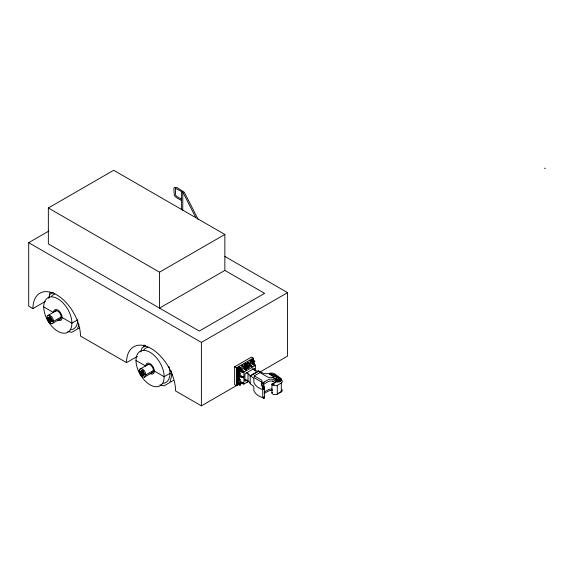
<?xml version="1.0" encoding="UTF-8"?>
<svg xmlns="http://www.w3.org/2000/svg" width="574" height="574" viewBox="0 0 574 574"><rect width="100%" height="100%" fill="white"/><g stroke="black" fill="none" stroke-linecap="round" stroke-linejoin="round"><path stroke-width="0.86" d="M48.661 298.38L49.737 294.362L53.411 292.245M47.685 319.366L47.656 318.47L48.639 317.372L49.787 316.669L50.72 317.207L50.72 319.288L52.334 320.22L52.334 321.096L49.902 322.158L48.969 321.612M51.208 321.397L51.237 320.536L52.062 320.062L51.208 318.061L48.969 317.573M51.897 321.418L52.334 321.096M78.853 324.159L77.562 328.981L71.678 332.375L67.667 331.298M140.91 351.919L141.986 347.901L145.66 345.778M140.723 371.536L142.036 370.208L142.969 370.747L142.969 372.827L144.583 373.76L144.583 374.635L143.765 375.109L139.539 372.677L139.539 371.794L140.365 371.321L140.723 371.536L139.905 372.009L139.934 372.899M144.583 374.635L142.151 375.697L141.218 375.152M171.246 370.976L171.963 374.485L169.811 382.521L163.927 385.915L159.916 384.838M262.734 387.486L262.103 384.831A9.579 6.73 14.4 0 1 261.931 384.379L261.622 383.217A7.57 4.37 0 0 1 261.887 381.889A4.14 2.389 0 0 0 261.428 380.01L254.26 375.877L254.26 377.807L261.428 381.947A4.14 2.389 0 0 1 261.887 383.819A7.57 4.37 0 0 0 261.622 385.154L261.694 385.455A11.15 6.436 0 0 0 262.404 386.926L262.734 388.333C265.274 390.564 262.203 386.015 262.734 388.333M237.32 369.627L238.562 369.735L237.32 369.627L237.141 368.824L237.729 367.862L238.497 367.69L239.15 368.766L238.497 367.69M237.801 369.9L237.622 369.104L238.21 368.135L238.978 367.97M238.562 373.896L237.32 373.782L237.141 372.985L237.729 372.017L238.497 371.852L239.15 372.928L238.497 371.852M237.801 374.061L238.21 372.296L238.978 372.131M245.923 364.282A1.191 0.689 -60 0 0 245.952 364.016L245.923 363.78A1.191 0.689 -60 0 0 245.005 363.6A1.191 0.689 -60 0 0 244.273 364.985L244.302 365.222A1.191 0.689 -60 0 0 245.328 365.308L245.765 365.573L244.524 365.466L244.345 364.669L244.933 363.701L245.701 363.536L246.354 364.612L245.701 363.536M245.005 365.746L244.825 364.942L245.414 363.981L246.181 363.808M238.504 379.213A1.191 0.689 -60 0 0 238.748 378.388L238.719 378.151A1.191 0.689 -60 0 0 237.801 377.972A1.191 0.689 -60 0 0 237.069 379.357L237.098 379.593A1.191 0.689 -60 0 0 238.124 379.687L238.562 379.952L237.32 379.837L237.141 379.041L237.729 378.072L238.497 377.907L239.15 378.984L238.497 377.907M237.801 380.117L238.21 378.352L238.978 378.18M237.557 384.458L238.798 384.566L237.557 384.458L237.966 382.686L239.214 382.801L239.387 383.597L238.906 383.317M252.955 361.462L251.713 361.355L252.122 359.589L253.364 359.697L253.543 360.501M238.038 384.731L238.447 382.966M252.194 361.634L252.015 360.831L252.603 359.869L253.364 359.697M262.935 397.603L263.81 398.5L264.427 398.141L264.427 388.361L263.466 383.396A3.695 2.561 12.9 0 1 263.516 383.001L263.552 382.88A3.623 2.475 11.4 0 1 264.162 382.004M182.74 191.73L182.13 191.867L183.285 193.022L195.605 217.252M48.352 207.982L113.681 170.27L224.85 234.45L224.85 270.397L159.522 308.109L159.522 272.169L48.352 207.982L48.352 243.921L199.271 331.062L264.6 293.343L224.85 270.397M45.339 301.429L32.926 308.59L28.7 306.15L28.7 242.687L48.883 231.035M47.384 315.808L56.152 310.742M47.29 318.261L51.517 320.694L51.517 321.569L47.29 319.137L47.29 318.261L48.474 317.996M50.72 321.684L50.72 322.287L49.902 322.76L48.969 322.222L48.969 317.142L49.902 317.68L50.72 317.207M49.902 319.761L50.72 319.288M48.969 322.222L49.787 321.749M51.517 320.694L52.334 320.22M51.933 323.693A4.714 2.719 60 0 0 51.933 317.027A4.714 2.719 60 0 0 46.939 317.472A4.714 2.719 60 0 0 51.933 323.693L60.708 318.627M159.522 272.169L224.85 234.45M78.337 328.529L79.8 327.682M32.926 308.59A33.622 19.408 60 0 1 56.704 294.864A33.622 19.408 60 0 1 80.475 336.041L126.538 362.639L137.394 356.368M139.633 369.347L148.401 364.282M140.365 371.321L139.539 372.167L143.765 374.6L144.583 374.126L145.853 374.858L153.402 370.503L164.15 376.709L169.983 373.344L171.963 374.485M142.036 370.208L141.218 371.113L143.457 371.6L144.311 373.602L143.493 374.076L143.457 374.937L144.275 374.463M139.539 372.677L140.365 372.196M142.969 373.703L142.969 375.826L142.151 376.3L141.218 375.762L141.218 370.682L142.151 371.22L142.969 370.747M142.151 373.301L142.969 372.827M139.539 371.794L143.765 374.234L144.583 373.76M28.7 242.687L201.395 342.391L287.574 292.64L287.574 356.102L259.627 372.239M144.182 377.233A4.714 2.719 60 0 0 144.182 370.567A4.714 2.719 60 0 0 139.188 371.012A4.714 2.719 60 0 0 144.182 377.233L152.957 372.167M170.586 382.069L173.52 380.375M238.734 384.379L236.438 385.706L234.637 384.666L234.637 366.786L251.469 357.071L253.27 358.111L253.27 359.898M234.637 366.786L236.438 367.826L253.27 358.111M238.999 367.044L239.638 366.671L243.878 371.385L243.24 371.758L237.076 370.417L237.076 371.156L243.24 372.497L243.24 371.758L238.999 367.044L238.999 368.551M241.762 365.444L242.407 365.078L246.648 369.785L246.009 370.158L241.762 367.712L241.762 365.444L246.009 370.158M247.301 362.251L247.939 361.878L252.187 366.592L251.541 366.965L247.301 364.512L247.301 362.251L251.541 366.965M252.632 361.433L254.949 364.992L254.311 365.365L250.07 362.912L250.07 360.651L250.709 360.278L255.595 365.365L255.595 371.342M237.076 370.417L238.353 369.678M243.807 366.535L247.939 364.146M248.65 363.737L250.709 362.546M237.076 375.654L238.999 374.549L243.24 376.996L243.24 377.735L237.076 376.401L237.076 375.654L243.24 376.996M240.413 370.122L243.878 372.124L255.595 365.365M240.484 383.167L243.878 383.346L243.24 383.719L237.076 382.377L237.076 381.638L238.999 380.526L243.24 382.98L243.24 383.719L243.878 384.085L249.001 381.129M264.427 396.684L262.705 397.682A17.227 9.945 0 0 1 254.82 392.243A9.299 5.367 0 0 1 253.852 389.423L253.873 387.328A4.362 2.518 0 0 0 253.041 385.8L250.199 383.863L250.199 375.776L258.558 370.947L262.261 372.777A1.413 0.818 0 0 0 262.598 372.957L263.416 373.351A6.472 3.738 0 0 0 269.192 373.358A4.879 2.82 0 0 1 275.8 374.714L276.998 375.992M251.175 375.561L257.582 371.859M126.538 362.639A34.677 20.018 60 0 1 151.055 348.483A34.677 20.018 60 0 1 175.572 390.944L201.395 405.854L238.662 384.343M247.143 379.923L244.919 381.208L244.919 373.81L254.555 368.25L254.555 370.711M254.26 375.877L259.943 372.598L267.793 377.125A2.813 1.622 0 0 0 269.68 377.333L270.038 377.312A5.503 3.179 0 0 1 273.805 377.914A3.91 2.26 0 0 1 275.204 378.625A2.54 1.471 0 0 0 277.967 380.512A2.54 1.471 0 0 0 279.832 378.316L279.43 378.015A2.54 1.471 0 0 0 275.427 378.316L275.283 378.524M273.647 376.809A1.076 0.624 0 0 0 273.533 376.58L269.479 374.241L271.38 373.889L275.764 375.209A33.012 19.064 60 0 1 277.802 376.185L281.174 378.546A3.638 2.102 0 0 1 279.696 381.021A3.638 2.102 0 0 1 275.183 380.741L273.081 379.479A3.796 2.188 0 0 0 268.445 379.593L261.672 383.439M263.81 388.72L264.427 388.361M262.705 397.682L262.705 389.595L264.427 388.598L263.71 386.008M264.162 392.028L268.445 389.61A3.796 2.188 0 0 1 272.356 389.265M277.307 385.341L281.31 383.03A4.563 2.633 0 0 0 282.114 380.792A8.682 5.008 0 0 0 281.174 379.278A3.638 2.102 0 0 1 279.696 381.753A3.638 2.102 0 0 1 275.183 381.473A2.002 1.155 0 0 1 275.362 382.37A2.554 1.478 0 0 1 273.303 383.238A1.535 0.883 0 0 0 271.94 384.02A2.483 1.435 0 0 0 273.174 385.419A3.939 2.274 0 0 0 277.307 385.341L277.307 394.173A3.939 2.274 0 0 1 273.174 394.245A2.483 1.435 0 0 1 271.94 392.846A1.535 0.883 0 0 1 272.385 392.315M264.162 393.398L269.134 390.729A3.796 2.267 1.8 0 1 271.559 390.557L271.961 390.621A3.796 2.239 1.2 0 1 272.356 390.707M277.307 394.173L281.31 391.863A4.563 2.633 0 0 0 282.114 389.617M272.65 377.211L272.908 377.075A3.164 0.538 -23 0 0 273.368 376.802L274.889 376.35L277.436 376.903M251.713 361.355L252.474 361.19M244.524 365.466L245.292 365.301M237.32 373.782L238.081 373.617M237.32 379.837L238.081 379.672M238.999 383.489L243.24 383.719M269.479 374.241L274.96 375.669A33.012 19.064 60 0 1 276.998 376.652L278.404 377.462A5.439 3.143 0 0 1 279.703 378.496L279.703 378.216M273.504 378.115L274.078 378.18A4.104 1.758 -10 0 1 274.451 378.259A4.054 1.837 -8.5 0 1 274.795 378.366L274.81 378.345M237.076 381.638L243.24 382.98M49.328 316.977L49.787 316.669M141.577 370.517L142.036 370.639M544.539 168.146L545.3 168.584M224.929 256.47L287.574 292.64M252.122 359.589L252.603 359.869M251.534 360.558L252.015 360.831M250.773 365.774L252.187 366.592M244.933 363.701L245.414 363.981M252.194 368.752L254.418 370.036A8.23 4.75 0 0 0 258.558 371.299L258.558 370.947M244.345 364.669L244.825 364.942M272.528 381.028A2.325 1.342 0 0 0 273.081 381.416L275.183 382.679M244.524 368.565L246.648 369.785M246.533 372.878L248.018 373.731A8.23 4.75 0 0 1 250.199 376.121M237.729 367.862L238.21 368.135M237.141 368.824L237.622 369.104M241.826 371.679L243.24 372.497M237.729 372.017L238.21 372.296M237.141 372.985L237.622 373.265M245.048 379.414L248.018 381.129A8.23 4.75 0 0 1 250.199 383.518M237.729 378.072L238.21 378.352M237.141 379.041L237.622 379.321M237.378 383.654L237.858 383.934M43.739 306.903A19.918 11.502 60 0 0 64.862 333.185A19.918 11.502 60 0 0 64.862 305.016A19.918 11.502 60 0 0 43.739 306.903L53.526 312.557A6.07 3.501 60 0 1 57.816 310.082A6.07 3.501 60 0 1 62.107 317.515A6.07 3.501 60 0 1 57.816 319.991M135.988 360.443A19.918 11.502 60 0 0 157.111 386.725A19.918 11.502 60 0 0 157.111 358.556A19.918 11.502 60 0 0 135.988 360.443L145.774 366.097A6.07 3.501 60 0 1 150.072 363.622A6.07 3.501 60 0 1 154.363 371.055A6.07 3.501 60 0 1 150.072 373.531M46.939 317.472L48.116 318.154L48.116 317.781M139.188 371.012L140.365 371.694M47.29 318.627L51.517 321.067L52.334 320.586L53.604 321.318L61.153 316.963L71.901 323.169L77.734 319.804A19.918 11.502 60 0 1 70.688 329.82M181.341 199.106L176.735 196.416L175.536 195.06L175.422 188.243L181.391 191.436L181.391 209.338M181.391 200.477L175.938 197.291L174.309 195.476L173.879 188.552L174.51 187.339L177.072 187.605L184.304 192.261L198.274 219.655M250.199 375.776L253.041 377.714A4.362 2.518 0 0 1 253.873 379.242L253.852 381.337A9.299 5.367 0 0 0 254.82 384.157A17.227 9.945 0 0 0 262.705 389.595M279.43 378.295L279.832 378.596A2.54 1.471 0 0 1 277.967 380.784A2.54 1.471 0 0 1 275.176 378.948L275.427 378.596A2.54 1.471 0 0 1 276.359 378.058M250.07 360.651L254.311 365.365M252.883 359.424L253.062 360.221A1.191 0.689 -60 0 0 253.141 359.905L253.112 359.668A1.191 0.689 -60 0 0 252.187 359.489A1.191 0.689 -60 0 0 251.455 360.874L251.484 361.111A1.191 0.689 -60 0 0 252.295 361.362M281.31 383.03L281.31 391.863M281.174 379.278L281.174 380.476M271.925 384.157L271.925 392.989M263.81 397.043L263.81 398.5M262.935 387.149L262.935 388.06M253.27 361.685L253.27 363.471M248.018 373.731L248.018 381.129M243.878 372.124L243.878 384.085M238.999 370.797L238.999 375.288M238.999 376.164L238.999 380.526M236.438 367.826L236.438 385.706M201.395 342.391L201.395 405.854M182.776 192.383L182.776 210.271M143.765 374.234L143.765 375.109M142.151 371.22L142.151 376.3M49.902 317.68L49.902 322.76M49.264 297.425A33.622 19.408 60 0 1 50.024 292.553M143.658 346.387A34.677 20.018 60 0 1 144.117 344.888M248.865 366.815A1.808 1.048 0 0 1 248.334 368.192A1.808 1.048 0 0 1 245.909 368.006A1.808 1.048 0 0 1 246.016 366.599M247.767 366.327A1.808 1.048 0 0 1 248.198 366.427M248.607 381.394A1.356 0.782 0 0 1 246.942 381.947M247.645 366.205A1.356 0.782 0 0 1 248.47 367.36A1.356 0.782 0 0 1 246.332 367.518A1.356 0.782 0 0 1 246.619 366.284M246.942 365.882A1.356 0.782 0 0 1 248.635 366.779A1.356 0.782 0 0 1 246.519 367.288A1.356 0.782 0 0 1 246.619 365.961M247.767 365.954A1.808 1.048 0 0 1 248.865 367.489A1.808 1.048 0 0 1 246.016 367.704A1.808 1.048 0 0 1 246.389 366.061M244.868 365.329A1.191 0.689 -60 0 1 244.036 364.763A1.191 0.689 -60 0 1 245.019 363.32A1.191 0.689 -60 0 1 245.686 364.146M245.823 365.286A0.847 0.488 -60 0 1 244.998 365.208A0.847 0.488 -60 0 1 245.672 364.045A0.847 0.488 -60 0 1 246.146 364.72M237.887 369.333A1.191 0.689 -60 0 1 236.875 369.312A1.191 0.689 -60 0 1 237.313 367.848A1.191 0.689 -60 0 1 238.397 367.611M238.633 368.723A1.191 0.689 -60 0 0 238.748 368.171L238.719 367.941A1.191 0.689 -60 0 0 237.801 367.762A1.191 0.689 -60 0 0 237.069 369.147L237.098 369.376A1.191 0.689 -60 0 0 238.124 369.469M238.468 369.577A0.847 0.488 -60 0 1 237.787 369.254A0.847 0.488 -60 0 1 238.519 368.185A0.847 0.488 -60 0 1 238.942 368.881M251.634 361.333A1.191 0.689 -60 0 1 251.297 360.278A1.191 0.689 -60 0 1 252.345 359.173A1.191 0.689 -60 0 1 252.869 360.034M252.854 361.311A0.847 0.488 -60 0 1 252.18 361.103A0.847 0.488 -60 0 1 252.696 360.027A0.847 0.488 -60 0 1 253.371 360.235M254.547 365.15A0.847 0.488 -60 0 1 254.734 365.329M237.901 384.322A1.191 0.689 -60 0 1 237.091 383.568A1.191 0.689 -60 0 1 238.325 382.27M238.361 384.3A1.191 0.689 -60 0 1 237.335 384.207L237.306 383.97A1.191 0.689 -60 0 1 238.562 382.406M238.856 384.271A0.847 0.488 -60 0 1 238.031 384.2A0.847 0.488 -60 0 1 238.705 383.03A0.847 0.488 -60 0 1 239.179 383.712M237.665 379.701A1.191 0.689 -60 0 1 236.832 379.299A1.191 0.689 -60 0 1 237.521 377.864A1.191 0.689 -60 0 1 238.475 378.015M238.619 379.658A0.847 0.488 -60 0 1 237.794 379.586A0.847 0.488 -60 0 1 238.468 378.417A0.847 0.488 -60 0 1 238.942 379.091M237.887 373.495A1.191 0.689 -60 0 1 236.84 373.322A1.191 0.689 -60 0 1 237.593 371.758A1.191 0.689 -60 0 1 238.504 372.196M238.633 372.885A1.191 0.689 -60 0 0 238.748 372.332L238.719 372.096A1.191 0.689 -60 0 0 237.801 371.916A1.191 0.689 -60 0 0 237.069 373.301L237.098 373.538A1.191 0.689 -60 0 0 237.909 373.789M238.468 373.739A0.847 0.488 -60 0 1 237.787 373.473A0.847 0.488 -60 0 1 238.411 372.39A0.847 0.488 -60 0 1 238.985 372.842M273.081 381.416A3.796 2.188 0 0 0 268.445 381.523L264.162 383.934A3.674 2.117 0 0 0 263.516 384.824M281.181 391.411A3.638 2.102 0 0 1 278.964 392.702M276.977 377.914A2.54 1.471 0 0 1 278.29 377.914M273.504 377.147A3.774 2.174 0 0 1 273.145 377.383M279.33 378.79A1.758 1.012 0 0 1 278.232 380.002A1.758 1.012 0 0 1 276.044 379.479A1.758 1.012 0 0 1 276.754 378.18M278.512 378.18A1.758 1.012 0 0 1 279.151 378.546M54.932 311.445A4.714 2.719 60 0 1 60.177 313.677A4.714 2.719 60 0 1 59.488 319.331M51.452 296.5A19.918 11.502 60 0 1 54.889 293.881M147.181 364.985A4.714 2.719 60 0 1 152.426 367.216A4.714 2.719 60 0 1 151.737 372.87M143.701 350.04A19.918 11.502 60 0 1 147.992 347.191M168.964 366.678A19.918 11.502 60 0 1 162.937 383.36M273.36 384.221C274.185 385.549 274.939 383.253 273.36 384.221M247.071 366.226A0.847 0.488 -60 0 0 247.466 364.892A0.847 0.488 -60 0 0 246.44 365.638A0.847 0.488 -60 0 0 247.071 366.226M239.867 370.388A0.847 0.488 -60 0 0 240.262 369.046A0.847 0.488 -60 0 0 239.236 369.8A0.847 0.488 -60 0 0 239.867 370.388M254.26 362.115A0.847 0.488 -60 0 0 254.655 360.781A0.847 0.488 -60 0 0 253.622 361.527A0.847 0.488 -60 0 0 254.26 362.115M240.104 385.219A0.847 0.488 -60 0 0 240.499 383.877A0.847 0.488 -60 0 0 239.473 384.63A0.847 0.488 -60 0 0 240.104 385.219M239.867 380.598A0.847 0.488 -60 0 0 240.262 379.263A0.847 0.488 -60 0 0 239.236 380.017A0.847 0.488 -60 0 0 239.867 380.598M239.867 374.549A0.847 0.488 -60 0 0 240.262 373.208A0.847 0.488 -60 0 0 239.236 373.961A0.847 0.488 -60 0 0 239.867 374.549M276.754 379.651A1.758 1.012 0 0 0 279.387 378.775A1.758 1.012 0 0 0 276.754 377.9A1.758 1.012 0 0 0 276.754 379.651"/></g></svg>
